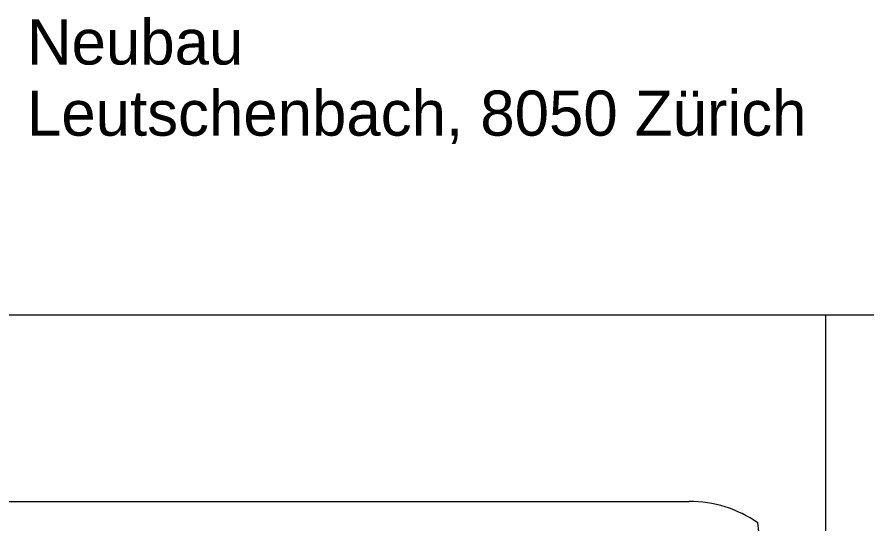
# Model space of a CAD drawing. Extents: x -1067 to 23308, y -6822 to 57810.
# Drawn here: x 448.8 to 505.3, y 68 to 101.7 of the extents above; entities that cross this region are included whole.
import ezdxf

# ---------------------------------------------------------------- set-up
doc = ezdxf.new("R2010")
doc.units = 0
doc.layers.get('0').update_dxf_attribs({"lineweight": 13})
doc.layers.add('G-____-TTLB-OTLN', color=7, linetype='Continuous', lineweight=13)
doc.layers.add('G-XREF-____-OTLN', color=7, linetype='Continuous', lineweight=13)
doc.styles.add('Arial_7', font='arial.ttf', dxfattribs={"width": 0.98, "height": 0.006})

# ---------------------------------------------------------------- blocks, each defined once
blk = doc.blocks.new('Blockreferenz-A0UJ2DPIXE')
at = {"layer": 'G-XREF-____-OTLN', "color": 18, "linetype": 'ByBlock', "lineweight": -2, "ltscale": 0.13, "true_color": 0x4c0000}
blk.add_line((419.469, 69.471), (493.496, 69.471), dxfattribs=at)
for centre, major_axis, end_param in [((493.496, 61.471), (4.572, 6.565), 0.608311), ((108.758, 25.977), (390.844, 23.924), 0.046482)]:
    blk.add_ellipse(centre, major_axis=major_axis, ratio=1, start_param=0, end_param=end_param, dxfattribs=at)

msp = doc.modelspace()

# ---------------------------------------------------------------- linework, layer by layer
at = {"layer": 'G-____-TTLB-OTLN', "ltscale": 0.13}
for p, q in [((405.082, 81.861), (600.081, 81.861)), ((502.581, 11.861), (502.581, 81.861))]:
    msp.add_line(p, q, dxfattribs=at)

# ---------------------------------------------------------------- block references
at = {"ltscale": 0.13}
msp.add_blockref('Blockreferenz-A0UJ2DPIXE', (0, 0), dxfattribs=at)

# ---------------------------------------------------------------- texts
at = {"layer": 'G-____-TTLB-OTLN', "lineweight": 5, "ltscale": 0.13, "char_height": 3, "attachment_point": 1, "style": 'Arial_7'}
for s, insert, width in [('Neubau', (449.474, 101.503), 17.55936), ('Leutschenbach, 8050 Zürich', (449.474, 96.773), 63.40226)]:
    msp.add_mtext(s, dxfattribs=dict(at, insert=insert, width=width))

doc.saveas('drawing.dxf')
